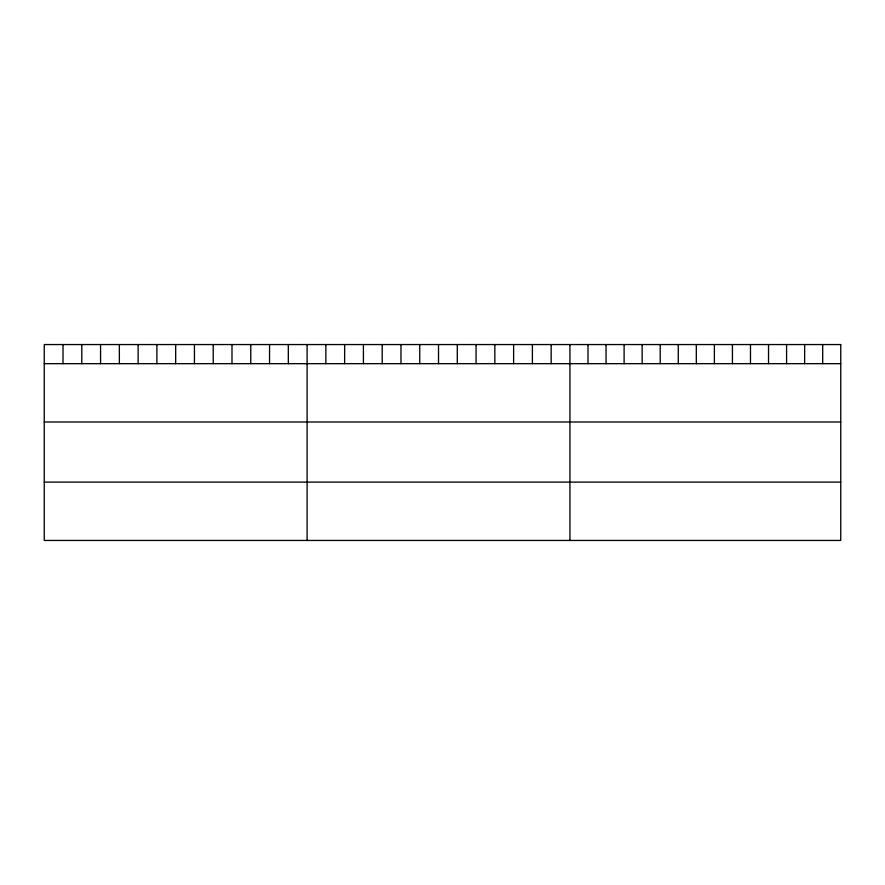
<?xml version="1.0" encoding="UTF-8"?>
<svg xmlns="http://www.w3.org/2000/svg" width="885" height="885" viewBox="0 0 885 885"><rect width="100%" height="100%" fill="white"/><g stroke="black" fill="none" stroke-linecap="round" stroke-linejoin="round"><path stroke-width="1.33" d="M44.25 363.669L840.75 363.669M44.25 422.012L840.75 422.012M44.25 482.115L840.75 482.115M822.696 344.553L822.696 363.669M804.642 344.553L804.642 363.669M786.588 344.553L786.588 363.669M768.534 344.553L768.534 363.669M750.48 344.553L750.48 363.669M732.426 344.553L732.426 363.669M714.372 344.553L714.372 363.669M696.318 344.553L696.318 363.669M678.264 344.553L678.264 363.669M660.21 344.553L660.21 363.669M642.156 344.553L642.156 363.669M624.102 344.553L624.102 363.669M606.048 344.553L606.048 363.669M587.994 344.553L587.994 363.669M569.94 344.553L569.94 540.447M551.167 344.553L551.167 363.669M532.394 344.553L532.394 363.669M513.621 344.553L513.621 363.669M494.837 344.553L494.837 363.669M476.064 344.553L476.064 363.669M457.291 344.553L457.291 363.669M438.517 344.553L438.517 363.669M419.744 344.553L419.744 363.669M400.971 344.553L400.971 363.669M382.198 344.553L382.198 363.669M363.414 344.553L363.414 363.669M344.641 344.553L344.641 363.669M325.868 344.553L325.868 363.669M307.095 344.553L307.095 540.447M288.322 344.553L288.322 363.669M269.549 344.553L269.549 363.669M250.776 344.553L250.776 363.669M231.992 344.553L231.992 363.669M213.219 344.553L213.219 363.669M194.446 344.553L194.446 363.669M175.673 344.553L175.673 363.669M156.899 344.553L156.899 363.669M138.126 344.553L138.126 363.669M119.353 344.553L119.353 363.669M100.569 344.553L100.569 363.669M81.796 344.553L81.796 363.669M63.023 344.553L63.023 363.669M840.75 344.553L44.25 344.553L44.25 540.447L840.75 540.447L840.75 344.553"/></g></svg>
